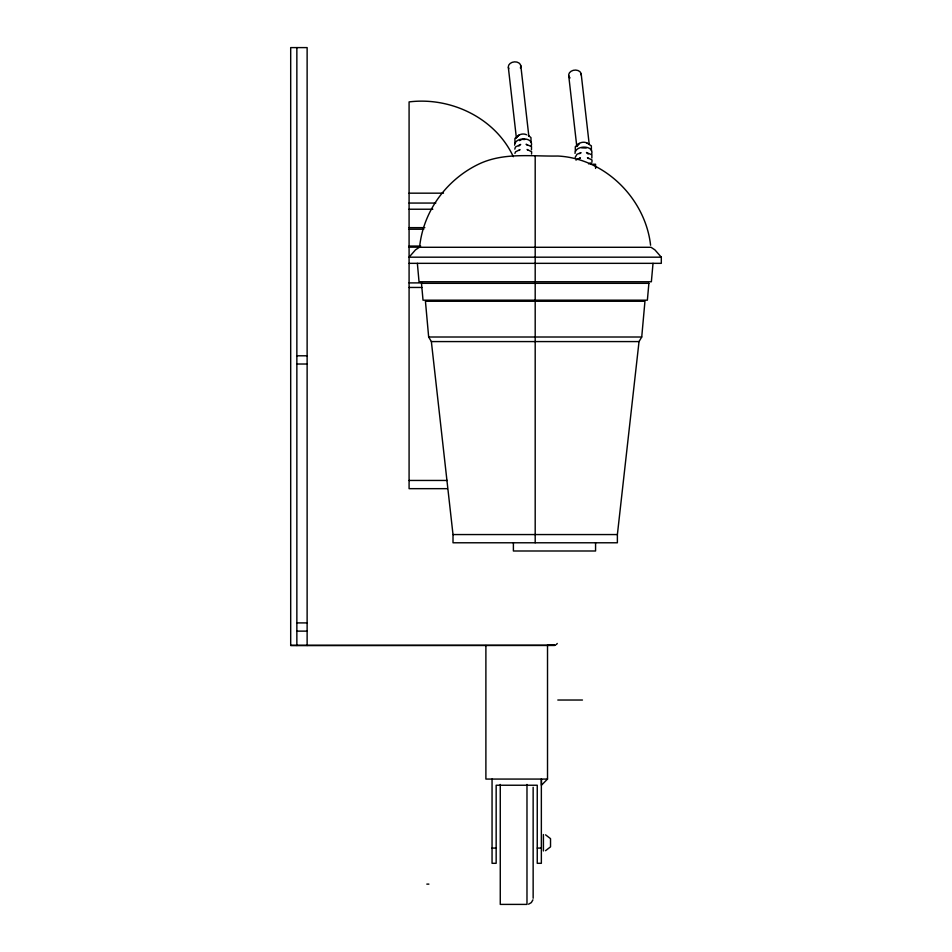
<?xml version="1.0" encoding="UTF-8"?>
<svg xmlns="http://www.w3.org/2000/svg" width="952" height="952" viewBox="0 0 952 952"><rect width="100%" height="100%" fill="white"/><g stroke="black" fill="none" stroke-linecap="round" stroke-linejoin="round"><path stroke-width="1.43" d="M514.639 145.18C514.699 136.695 534.084 136.755 531.287 145.846M575.008 153.403C575.067 144.906 594.465 144.966 591.668 154.069M514.818 149.131L515.437 147.001L520.673 144.442L519.851 144.906M575.198 157.342L576.971 154.272L581.053 152.653L579.637 153.677M514.913 153.391L515.544 151.844L520.006 149.583L519.102 150.464M641.731 337.008L644.956 301.26L425.437 301.26L428.662 337.008L431.363 341.578L453.009 534.56L453.009 542.783L617.384 542.783L617.384 534.56L639.03 341.578L641.731 337.008L428.662 337.008M653.024 263.335L651.37 281.756L419.023 281.756L417.369 263.335M419.808 245.235C424.045 210.166 447.083 179.285 478.808 164.089C503.763 152.201 531.204 156.497 557.836 156.033C604.948 158.329 645.385 198.706 650.585 245.235M576.936 146.632L579.292 143.419L575.305 146.691L575.341 151.344M531.014 142.288L530.978 137.635L528.217 135.279M591.394 150.511L591.359 145.846L586.622 142.8M532.93 899.83L531.335 902.591L528.574 904.186M518.959 146.061L519.268 145.454M531.466 149.797L531.525 146.644L526.099 144.276L527.491 145.204M591.846 158.02L591.894 154.867L586.48 152.499L588.158 154.022M579.482 158.686L580.387 157.794L575.924 160.067M516.96 137.219L518.923 135.208L514.925 138.468L514.961 143.121M556.599 644.302L557.241 643.457M531.561 154.057L531.632 151.761L527.075 149.476L527.646 149.88M591.93 162.28L592.013 159.984L587.455 157.699L588.312 158.556M547.519 645.515L547.519 779.069L541.438 785.233L541.438 779.069M519.59 140.622L521.422 139.635M517.638 135.827L520.327 134.518A6.295 4.617 -6.2 0 1 526.575 134.767M578.019 144.049L580.708 142.74A6.295 4.617 -6.2 0 1 586.944 142.99M545.544 850.695L550.53 846.863L550.53 838.652L545.544 834.821M588.55 163.863L590.775 162.959M581.791 147.857L586.206 148.036M522.541 139.397L524.826 139.48M591.18 164.244L595.571 164.244L595.571 168.421M409.086 193.173L443.477 193.173M409.086 203.062L435.79 203.062M409.086 209.226L432.815 209.226M409.086 227.647L424.83 227.647M409.086 229.218L423.795 229.218M409.086 246.068L420.689 246.068M409.086 247.151L420.439 247.151M661.307 257.183L409.086 257.183L415.453 249.9L419.356 247.282L651.037 247.282L654.94 249.9L661.307 257.183L661.307 263.335L409.086 263.335M409.086 282.899L422.141 282.899M409.086 287.456L421.807 287.456M431.363 341.578L639.03 341.578M296.857 355.798L307.127 355.798M296.857 364.021L307.127 364.021M409.086 480.451L447.345 480.451M447.345 488.662L409.086 488.662L409.086 101.912C450.772 96.711 495.373 117.977 513.318 156.699M453.009 534.56L617.384 534.56M296.857 622.906L307.127 622.906M296.857 631.128L307.127 631.128M547.519 644.956L555.742 644.956M290.693 645.373L554.754 645.373L290.693 645.515L290.693 47.6L307.127 47.6L307.127 645.515M557.801 700.029L582.457 700.029M547.519 779.069L485.889 779.069L485.889 645.515M492.053 848.077L496.159 848.077M537.249 848.077L541.355 848.077M426.829 884.122L428.888 884.122M581.172 73.804L589.228 144.442M568.725 75.755L576.781 146.37M520.792 65.581L528.848 136.231M508.356 67.544L516.4 138.147M595.571 542.783L595.571 550.994L513.39 550.994L513.39 542.783M543.413 834.535L543.413 850.981M541.355 779.069L541.355 863.309L537.249 863.309L537.249 785.233L496.159 785.233L496.159 863.309L492.053 863.309L492.053 779.069M535.191 156.033L535.191 542.783M533.144 787.28L533.144 898.236M526.98 784.448L526.98 904.4L500.264 904.4L500.264 784.448M296.857 47.6L296.857 645.515M508.796 68.699A6.295 4.7 -6.5 0 1 514.508 61.856A6.295 4.7 -6.5 0 1 520.399 68.02M570.01 77.933A6.295 4.7 -6.5 0 1 573.259 70.329A6.295 4.7 -6.5 0 1 581.184 75.029M648.883 283.327L647.372 300.178L423.021 300.178L421.498 283.327L648.883 283.327"/></g></svg>
